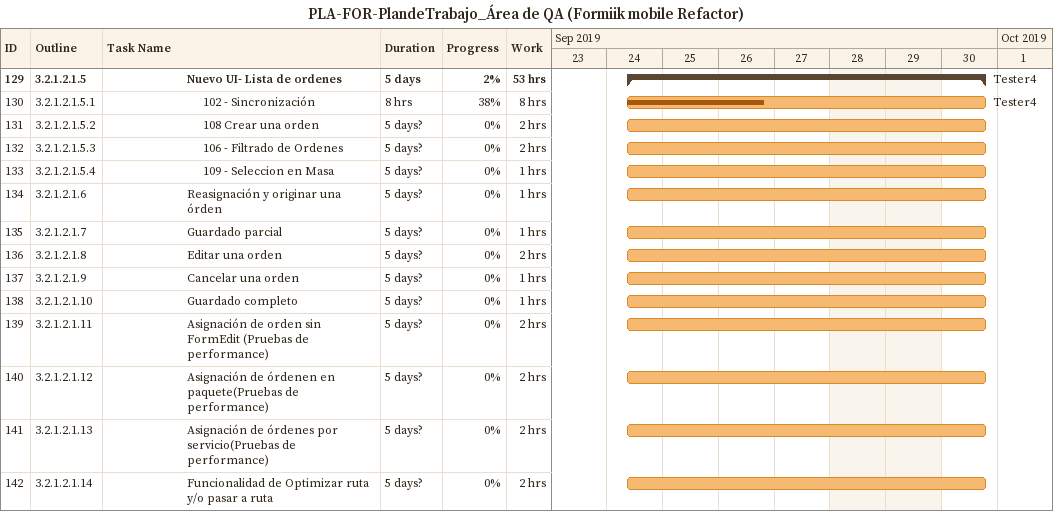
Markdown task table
PLA-FOR-PlandeTrabajo_Área de QA (Formiik mobile Refactor)

| ID | WBS | Task | Duration | Start | Finish | Resources | % complete | Work (h) |
|---|---|---|---|---|---|---|---|---|
| 129 | 3.2.1.2.1.5 | **Nuevo UI- Lista de ordenes** | 5d | 2019-09-24 | 2019-09-30 | Tester4 | 2 | 53 |
| 130 | 3.2.1.2.1.5.1 | 102 - Sincronización | 8h | 2019-09-24 | 2019-09-30 | Tester4 | 38 | 8 |
| 131 | 3.2.1.2.1.5.2 | 108 Crear una orden | 5d? | 2019-09-24 | 2019-09-30 |  | 0 | 2 |
| 132 | 3.2.1.2.1.5.3 | 106 - Filtrado de Ordenes | 5d? | 2019-09-24 | 2019-09-30 |  | 0 | 2 |
| 133 | 3.2.1.2.1.5.4 | 109 - Seleccion en Masa | 5d? | 2019-09-24 | 2019-09-30 |  | 0 | 1 |
| 134 | 3.2.1.2.1.6 | Reasignación y originar una órden | 5d? | 2019-09-24 | 2019-09-30 |  | 0 | 1 |
| 135 | 3.2.1.2.1.7 | Guardado parcial | 5d? | 2019-09-24 | 2019-09-30 |  | 0 | 1 |
| 136 | 3.2.1.2.1.8 | Editar una orden | 5d? | 2019-09-24 | 2019-09-30 |  | 0 | 2 |
| 137 | 3.2.1.2.1.9 | Cancelar una orden | 5d? | 2019-09-24 | 2019-09-30 |  | 0 | 1 |
| 138 | 3.2.1.2.1.10 | Guardado completo | 5d? | 2019-09-24 | 2019-09-30 |  | 0 | 1 |
| 139 | 3.2.1.2.1.11 | Asignación de orden sin FormEdit (Pruebas de performance) | 5d? | 2019-09-24 | 2019-09-30 |  | 0 | 2 |
| 140 | 3.2.1.2.1.12 | Asignación de órdenen en paquete(Pruebas de performance) | 5d? | 2019-09-24 | 2019-09-30 |  | 0 | 2 |
| 141 | 3.2.1.2.1.13 | Asignación de órdenes por servicio(Pruebas de performance) | 5d? | 2019-09-24 | 2019-09-30 |  | 0 | 2 |
| 142 | 3.2.1.2.1.14 | Funcionalidad de Optimizar ruta y/o pasar a ruta | 5d? | 2019-09-24 | 2019-09-30 |  | 0 | 2 |
